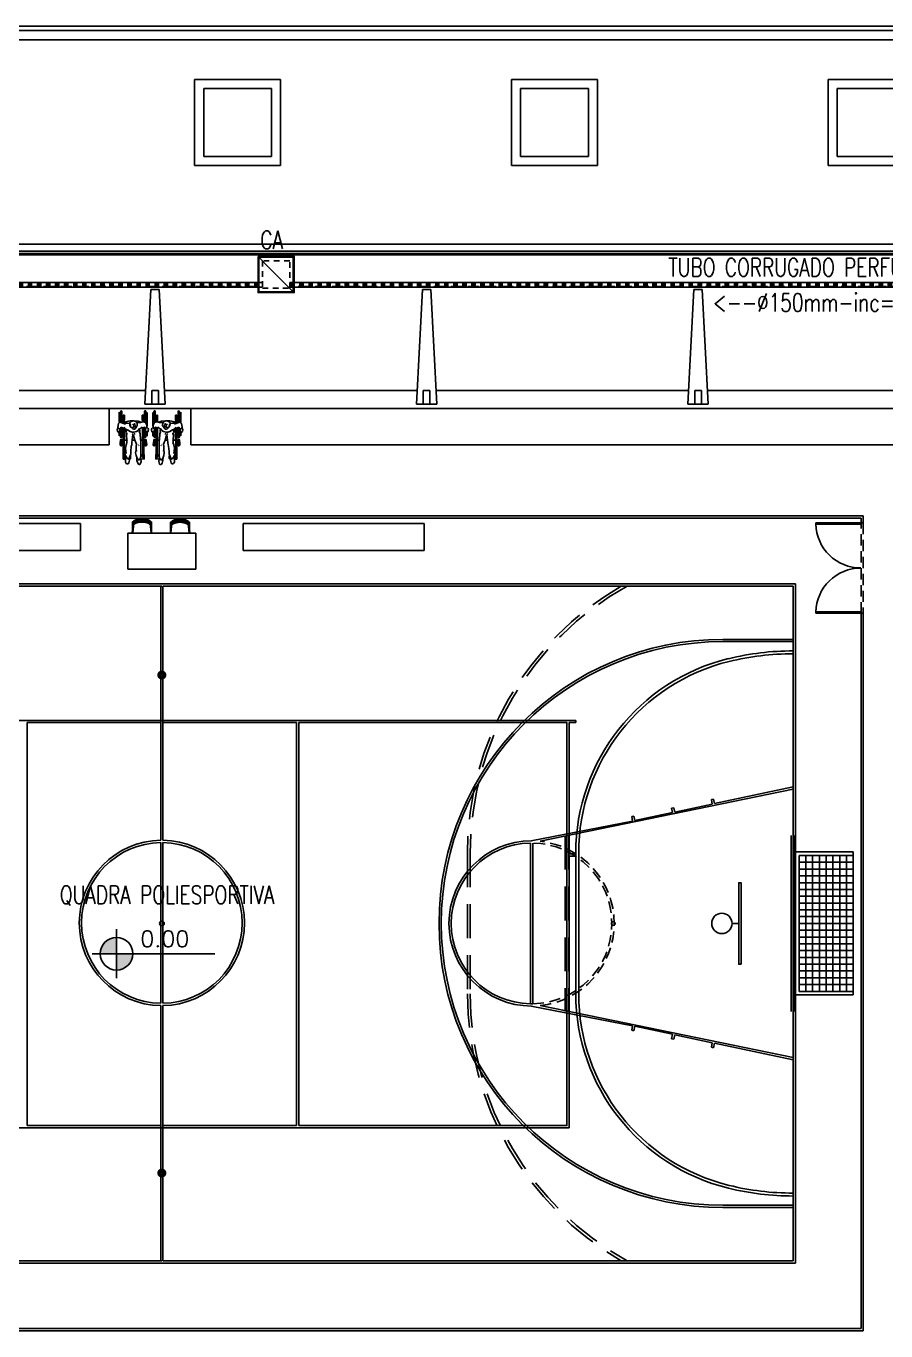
# Model space of a CAD drawing. Header units: inches. Extents: x 542650 to 544515, y 9574150 to 9574595.
# Drawn here: x 542821.19 to 542840.19, y 9574231.21 to 9574260.03 of the extents above; entities that cross this region are included whole.
import ezdxf
from ezdxf.enums import TextEntityAlignment as Align

# ---------------------------------------------------------------- set-up
doc = ezdxf.new("R2010")
doc.units = ezdxf.units.IN
doc.header["$MEASUREMENT"] = 0
doc.linetypes.add('ACAD_ISO07W100', pattern=[3, 0, -3])
doc.linetypes.add('HIDDEN', pattern=[0.375, 0.25, -0.125])
for name, color, linetype in [('I-ARQ', 8, 'Continuous'), ('I-NORMO_ARQ', 8, 'Continuous'), ('I-NORMO_INST', 4, 'Continuous'), ('I-PLUVIAL', 90, 'Continuous')]:
    doc.layers.add(name, color=color, linetype=linetype)
doc.styles.add('ROMANS', font='romans', dxfattribs={"height": 0.2})

# ---------------------------------------------------------------- blocks, each defined once
blk = doc.blocks.new('*U42')
at = {"color": 2}
blk.add_wipeout([(-60.652, 0.053), (1.701, 0.053), (1.701, -0.053), (-60.652, -0.053)], dxfattribs=at)
for p, q in [((-60.652, 0.05), (1.701, 0.05)), ((-60.652, -0.05), (1.701, -0.05))]:
    blk.add_line(p, q)
at = {"color": 8, "linetype": 'ACAD_ISO07W100', "ltscale": 0.01}
for p, q in [((-60.652, 0.026), (1.701, 0.026)), ((-60.652, 0), (1.701, 0)), ((-60.652, -0.026), (1.701, -0.026))]:
    blk.add_line(p, q, dxfattribs=at)
blk = doc.blocks.new('CA')
at = {"color": 2, "ltscale": 0.5}
blk.add_wipeout([(-0.302, 0.29575), (-0.302, -0.30825), (0.302, -0.30825), (0.302, 0.29575)], dxfattribs=at)
at = {"color": 8, "ltscale": 0.5}
blk.add_line((-0.38, 0.37375), (0.38, -0.38625), dxfattribs=at)
at = {"ltscale": 0.5}
blk.add_lwpolyline([(-0.4, 0.39375), (-0.4, -0.40625), (0.4, -0.40625), (0.4, 0.39375)], close=True, dxfattribs=at)
at = {"color": 8, "ltscale": 0.5}
blk.add_lwpolyline([(-0.38, 0.37375), (-0.38, -0.38625), (0.38, -0.38625), (0.38, 0.37375)], close=True, dxfattribs=at)
at = {"color": 8, "linetype": 'HIDDEN', "ltscale": 0.5}
blk.add_lwpolyline([(-0.3, 0.29375), (-0.3, -0.30625), (0.3, -0.30625), (0.3, 0.29375)], close=True, dxfattribs=at)

msp = doc.modelspace()

# ---------------------------------------------------------------- hatches: boundary and pattern name
at = {"layer": 'I-ARQ'}
h = msp.add_hatch(color=256, dxfattribs=at)
h.paths.add_polyline_path([(542823.549, 9574239.544), (542823.189, 9574239.544), (542823.189, 9574239.184, 0.414214)])
h.paths.add_polyline_path([(542823.189, 9574239.904, 0.414214), (542822.829, 9574239.544), (542823.189, 9574239.544)])

# ---------------------------------------------------------------- linework, layer by layer
for p, q in [((542864.423, 9574260.033), (542776.202, 9574260.033)), ((542864.423, 9574260.033), (542776.202, 9574260.033)), ((542864.423, 9574259.933), (542776.202, 9574259.933)), ((542864.423, 9574259.733), (542776.202, 9574259.733)), ((542826.816, 9574258.856), (542824.916, 9574258.856)), ((542824.916, 9574258.856), (542824.916, 9574256.956)), ((542826.816, 9574256.956), (542826.816, 9574258.856)), ((542833.816, 9574258.856), (542831.916, 9574258.856)), ((542831.916, 9574258.856), (542831.916, 9574256.956)), ((542833.816, 9574256.956), (542833.816, 9574258.856)), ((542840.816, 9574258.856), (542838.916, 9574258.856)), ((542838.916, 9574258.856), (542838.916, 9574256.956)), ((542826.616, 9574258.656), (542825.116, 9574258.656)), ((542825.116, 9574258.656), (542825.116, 9574257.156)), ((542826.616, 9574257.156), (542826.616, 9574258.656)), ((542833.616, 9574258.656), (542832.116, 9574258.656)), ((542832.116, 9574258.656), (542832.116, 9574257.156)), ((542833.616, 9574257.156), (542833.616, 9574258.656)), ((542840.616, 9574258.656), (542839.116, 9574258.656)), ((542839.116, 9574258.656), (542839.116, 9574257.156)), ((542825.116, 9574257.156), (542826.616, 9574257.156)), ((542832.116, 9574257.156), (542833.616, 9574257.156)), ((542839.116, 9574257.156), (542840.616, 9574257.156)), ((542824.916, 9574256.956), (542826.816, 9574256.956)), ((542831.916, 9574256.956), (542833.816, 9574256.956)), ((542838.916, 9574256.956), (542840.816, 9574256.956)), ((542804.949, 9574255.213), (542849.133, 9574255.213)), ((542805.099, 9574255.063), (542848.983, 9574255.063)), ((542823.832, 9574251.983), (542818.25, 9574251.983)), ((542824.116, 9574251.983), (542823.966, 9574251.983)), ((542823.966, 9574251.983), (542823.966, 9574251.683)), ((542824.116, 9574251.683), (542824.116, 9574251.983)), ((542824.116, 9574251.683), (542824.116, 9574251.983)), ((542829.832, 9574251.983), (542824.25, 9574251.983)), ((542830.116, 9574251.983), (542829.966, 9574251.983)), ((542829.966, 9574251.983), (542829.966, 9574251.683)), ((542830.116, 9574251.683), (542830.116, 9574251.983)), ((542835.832, 9574251.983), (542830.25, 9574251.983)), ((542836.116, 9574251.983), (542835.966, 9574251.983)), ((542835.966, 9574251.983), (542835.966, 9574251.683)), ((542836.116, 9574251.683), (542836.116, 9574251.983)), ((542841.832, 9574251.983), (542836.25, 9574251.983)), ((542824.266, 9574251.683), (542823.816, 9574251.683)), ((542823.966, 9574251.683), (542824.116, 9574251.683)), ((542830.266, 9574251.683), (542829.816, 9574251.683)), ((542829.966, 9574251.683), (542830.116, 9574251.683)), ((542836.266, 9574251.683), (542835.816, 9574251.683)), ((542835.966, 9574251.683), (542836.116, 9574251.683)), ((542842.266, 9574251.583), (542805.816, 9574251.583)), ((542849.133, 9574251.583), (542809.95, 9574251.583)), ((542823.028, 9574250.783), (542823.028, 9574251.583)), ((542824.828, 9574250.783), (542824.828, 9574251.583)), ((542823.028, 9574250.783), (542805.816, 9574250.783)), ((542842.041, 9574250.783), (542824.828, 9574250.783)), ((542824.191, 9574249.213), (542808.691, 9574249.213)), ((542824.191, 9574249.163), (542808.741, 9574249.163)), ((542818.391, 9574249.048), (542822.391, 9574249.048)), ((542822.391, 9574248.448), (542822.391, 9574249.048)), ((542839.691, 9574249.213), (542824.191, 9574249.213)), ((542839.641, 9574249.163), (542824.191, 9574249.163)), ((542825.991, 9574248.448), (542825.991, 9574249.048)), ((542825.991, 9574249.048), (542829.991, 9574249.048)), ((542829.991, 9574248.448), (542829.991, 9574249.048)), ((542839.641, 9574249.063), (542838.641, 9574249.063)), ((542838.641, 9574249.063), (542838.641, 9574249.033)), ((542838.641, 9574249.033), (542839.641, 9574249.033)), ((542839.641, 9574249.063), (542839.641, 9574249.163)), ((542839.691, 9574249.063), (542839.641, 9574249.063)), ((542839.641, 9574249.033), (542839.641, 9574249.063)), ((542839.691, 9574249.063), (542839.691, 9574249.213)), ((542823.441, 9574248.835), (542823.441, 9574248.035)), ((542824.941, 9574248.835), (542823.441, 9574248.835)), ((542824.941, 9574248.835), (542824.941, 9574248.035)), ((542818.391, 9574248.448), (542822.391, 9574248.448)), ((542825.991, 9574248.448), (542829.991, 9574248.448)), ((542824.941, 9574248.035), (542823.441, 9574248.035)), ((542838.191, 9574247.713), (542810.191, 9574247.713)), ((542838.191, 9574247.713), (542810.191, 9574247.713)), ((542838.191, 9574247.713), (542810.191, 9574247.713)), ((542824.191, 9574247.663), (542810.241, 9574247.663)), ((542824.166, 9574247.663), (542814.04, 9574247.663)), ((542824.166, 9574247.663), (542824.166, 9574242.049)), ((542834.342, 9574247.663), (542824.216, 9574247.663)), ((542824.216, 9574247.663), (542824.216, 9574242.049)), ((542838.141, 9574247.663), (542824.241, 9574247.663)), ((542838.141, 9574247.663), (542834.471, 9574247.663)), ((542838.141, 9574232.763), (542838.141, 9574247.663)), ((542838.141, 9574246.488), (542838.141, 9574247.663)), ((542838.191, 9574232.713), (542838.191, 9574247.713)), ((542838.191, 9574232.713), (542838.191, 9574247.713)), ((542838.191, 9574232.713), (542838.191, 9574247.713)), ((542838.641, 9574247.063), (542838.641, 9574247.093)), ((542838.641, 9574247.093), (542839.641, 9574247.093)), ((542839.641, 9574247.063), (542838.641, 9574247.063)), ((542839.641, 9574247.093), (542839.641, 9574247.063)), ((542839.641, 9574231.263), (542839.641, 9574247.063)), ((542839.641, 9574247.063), (542839.691, 9574247.063)), ((542839.691, 9574231.213), (542839.691, 9574247.063)), ((542836.591, 9574246.488), (542838.141, 9574246.488)), ((542836.591, 9574246.438), (542838.141, 9574246.438)), ((542838.141, 9574243.228), (542838.141, 9574246.438)), ((542833.341, 9574244.699), (542815.191, 9574244.699)), ((542833.341, 9574244.649), (542833.341, 9574244.699)), ((542821.216, 9574235.749), (542821.216, 9574244.649)), ((542827.166, 9574235.749), (542827.166, 9574244.649)), ((542827.216, 9574235.749), (542827.216, 9574244.649)), ((542833.341, 9574244.649), (542833.191, 9574244.649)), ((542833.191, 9574241.749), (542833.191, 9574244.649)), ((542838.141, 9574243.177), (542832.552, 9574242.028)), ((542838.141, 9574243.228), (542836.404, 9574242.86)), ((542838.141, 9574237.25), (542838.141, 9574243.177)), ((542835.503, 9574242.77), (542835.454, 9574242.76)), ((542835.475, 9574242.662), (542835.454, 9574242.76)), ((542835.524, 9574242.673), (542835.503, 9574242.77)), ((542836.355, 9574242.849), (542835.524, 9574242.673)), ((542836.384, 9574242.957), (542836.335, 9574242.947)), ((542836.355, 9574242.849), (542836.335, 9574242.947)), ((542836.404, 9574242.86), (542836.384, 9574242.957)), ((542834.595, 9574242.475), (542832.355, 9574242.038)), ((542834.623, 9574242.583), (542834.574, 9574242.573)), ((542834.595, 9574242.475), (542834.574, 9574242.573)), ((542834.644, 9574242.486), (542834.623, 9574242.583)), ((542835.475, 9574242.662), (542834.644, 9574242.486)), ((542838.101, 9574242.156), (542838.101, 9574238.271)), ((542838.181, 9574242.156), (542838.181, 9574238.271)), ((542824.166, 9574241.999), (542824.166, 9574238.45)), ((542824.216, 9574241.999), (542824.216, 9574238.45)), ((542832.336, 9574238.439), (542832.336, 9574241.988)), ((542832.386, 9574238.439), (542832.386, 9574241.988)), ((542833.341, 9574241.749), (542833.191, 9574241.749)), ((542833.191, 9574235.699), (542833.191, 9574241.699)), ((542833.191, 9574241.699), (542833.341, 9574241.699)), ((542833.338, 9574241.765), (542833.338, 9574238.662)), ((542833.341, 9574241.749), (542833.341, 9574241.699)), ((542833.402, 9574241.765), (542833.402, 9574238.662)), ((542838.191, 9574238.633), (542838.191, 9574241.793)), ((542839.471, 9574241.793), (542838.191, 9574241.793)), ((542838.271, 9574238.713), (542838.271, 9574241.713)), ((542839.471, 9574241.713), (542838.271, 9574241.713)), ((542838.271, 9574241.563), (542839.471, 9574241.563)), ((542838.421, 9574238.713), (542838.421, 9574241.713)), ((542838.571, 9574238.713), (542838.571, 9574241.713)), ((542838.721, 9574238.713), (542838.721, 9574241.713)), ((542838.871, 9574238.713), (542838.871, 9574241.713)), ((542839.021, 9574238.713), (542839.021, 9574241.713)), ((542839.171, 9574238.713), (542839.171, 9574241.713)), ((542839.321, 9574238.713), (542839.321, 9574241.713)), ((542839.471, 9574238.633), (542839.471, 9574241.793)), ((542838.271, 9574241.413), (542839.471, 9574241.413)), ((542838.271, 9574241.263), (542839.471, 9574241.263)), ((542838.271, 9574241.113), (542839.471, 9574241.113)), ((542838.271, 9574240.963), (542839.471, 9574240.963)), ((542838.271, 9574240.813), (542839.471, 9574240.813)), ((542838.271, 9574240.663), (542839.471, 9574240.663)), ((542838.271, 9574240.513), (542839.471, 9574240.513)), ((542836.791, 9574240.213), (542836.941, 9574240.213)), ((542836.991, 9574240.263), (542836.991, 9574240.163)), ((542838.271, 9574240.363), (542839.471, 9574240.363)), ((542838.271, 9574240.213), (542839.471, 9574240.213)), ((542823.189, 9574239.004), (542823.189, 9574240.084)), ((542838.271, 9574240.063), (542839.471, 9574240.063)), ((542838.271, 9574239.913), (542839.471, 9574239.913)), ((542822.649, 9574239.544), (542825.362, 9574239.544)), ((542838.271, 9574239.763), (542839.471, 9574239.763)), ((542838.271, 9574239.613), (542839.471, 9574239.613)), ((542838.271, 9574239.463), (542839.471, 9574239.463)), ((542838.271, 9574239.313), (542839.471, 9574239.313)), ((542838.271, 9574239.163), (542839.471, 9574239.163)), ((542838.271, 9574239.013), (542839.471, 9574239.013)), ((542838.271, 9574238.863), (542839.471, 9574238.863)), ((542839.471, 9574238.713), (542838.271, 9574238.713)), ((542824.166, 9574238.4), (542824.166, 9574232.763)), ((542824.216, 9574238.4), (542824.216, 9574232.763)), ((542832.336, 9574238.439), (542832.386, 9574238.439)), ((542834.595, 9574237.952), (542832.355, 9574238.389)), ((542838.141, 9574237.25), (542832.552, 9574238.398)), ((542839.471, 9574238.633), (542838.191, 9574238.633)), ((542834.595, 9574237.952), (542834.574, 9574237.854)), ((542834.623, 9574237.843), (542834.574, 9574237.854)), ((542834.644, 9574237.941), (542834.623, 9574237.843)), ((542835.475, 9574237.765), (542834.644, 9574237.941)), ((542835.475, 9574237.765), (542835.454, 9574237.667)), ((542835.503, 9574237.656), (542835.454, 9574237.667)), ((542835.524, 9574237.754), (542835.503, 9574237.656)), ((542836.355, 9574237.578), (542835.524, 9574237.754)), ((542836.355, 9574237.578), (542836.335, 9574237.48)), ((542836.404, 9574237.567), (542836.384, 9574237.469)), ((542838.141, 9574237.198), (542836.404, 9574237.567)), ((542836.384, 9574237.469), (542836.335, 9574237.48)), ((542838.141, 9574233.988), (542838.141, 9574237.198)), ((542815.041, 9574235.699), (542833.191, 9574235.699)), ((542836.591, 9574233.988), (542838.141, 9574233.988)), ((542836.591, 9574233.938), (542838.141, 9574233.938)), ((542838.141, 9574232.764), (542838.141, 9574233.938)), ((542810.191, 9574232.713), (542838.191, 9574232.713)), ((542810.191, 9574232.713), (542838.191, 9574232.713)), ((542810.191, 9574232.713), (542838.191, 9574232.713)), ((542810.241, 9574232.763), (542824.191, 9574232.763)), ((542814.04, 9574232.763), (542824.166, 9574232.763)), ((542834.342, 9574232.763), (542824.216, 9574232.763)), ((542824.241, 9574232.764), (542838.141, 9574232.764)), ((542838.141, 9574232.763), (542834.471, 9574232.763)), ((542808.691, 9574231.213), (542839.691, 9574231.213)), ((542808.741, 9574231.263), (542839.641, 9574231.263))]:
    msp.add_line(p, q, dxfattribs=at)
at = {"layer": 'I-ARQ', "linetype": 'ByBlock'}
for p, q in [((542823.248, 9574251.285), (542823.248, 9574251.505)), ((542823.253, 9574251.494), (542823.277, 9574251.494)), ((542823.279, 9574251.288), (542823.279, 9574251.521)), ((542823.308, 9574251.521), (542823.308, 9574251.276)), ((542823.335, 9574251.436), (542823.335, 9574251.327)), ((542823.363, 9574251.436), (542823.335, 9574251.436)), ((542823.363, 9574251.327), (542823.363, 9574251.436)), ((542823.759, 9574251.436), (542823.759, 9574251.327)), ((542823.787, 9574251.436), (542823.759, 9574251.436)), ((542823.787, 9574251.327), (542823.787, 9574251.436)), ((542823.81, 9574251.292), (542823.81, 9574251.524)), ((542823.84, 9574251.524), (542823.84, 9574251.269)), ((542823.856, 9574251.494), (542823.84, 9574251.494)), ((542823.866, 9574251.199), (542823.866, 9574251.502)), ((542823.991, 9574251.199), (542823.991, 9574251.502)), ((542824, 9574251.494), (542824.016, 9574251.494)), ((542824.017, 9574251.524), (542824.017, 9574251.269)), ((542824.046, 9574251.292), (542824.046, 9574251.524)), ((542824.069, 9574251.327), (542824.069, 9574251.436)), ((542824.069, 9574251.436), (542824.097, 9574251.436)), ((542824.097, 9574251.436), (542824.097, 9574251.327)), ((542824.494, 9574251.327), (542824.494, 9574251.436)), ((542824.494, 9574251.436), (542824.522, 9574251.436)), ((542824.522, 9574251.436), (542824.522, 9574251.327)), ((542824.549, 9574251.521), (542824.549, 9574251.276)), ((542824.578, 9574251.288), (542824.578, 9574251.521)), ((542824.604, 9574251.494), (542824.58, 9574251.494)), ((542824.609, 9574251.285), (542824.609, 9574251.505)), ((542823.205, 9574251.124), (542823.222, 9574251.16)), ((542823.21, 9574251.082), (542823.205, 9574251.124)), ((542823.229, 9574251.062), (542823.21, 9574251.082)), ((542823.22, 9574251.175), (542823.233, 9574251.257)), ((542823.222, 9574251.16), (542823.22, 9574251.175)), ((542823.231, 9574251.078), (542823.22, 9574251.078)), ((542823.224, 9574251.159), (542823.235, 9574251.148)), ((542823.234, 9574251.05), (542823.231, 9574251.078)), ((542823.233, 9574251.257), (542823.245, 9574251.273)), ((542823.234, 9574251.05), (542823.238, 9574251.044)), ((542823.235, 9574251.148), (542823.267, 9574251.137)), ((542823.249, 9574251.048), (542823.238, 9574251.044)), ((542823.245, 9574251.273), (542823.266, 9574251.282)), ((542823.251, 9574251.067), (542823.249, 9574251.048)), ((542823.262, 9574251.098), (542823.251, 9574251.067)), ((542823.262, 9574251.138), (542823.262, 9574251.098)), ((542823.266, 9574251.282), (542823.353, 9574251.252)), ((542823.267, 9574251.137), (542823.293, 9574251.175)), ((542823.279, 9574250.958), (542823.279, 9574251.143)), ((542823.294, 9574251.173), (542823.343, 9574251.154)), ((542823.308, 9574251.158), (542823.308, 9574250.958)), ((542823.335, 9574251.327), (542823.363, 9574251.327)), ((542823.337, 9574250.806), (542823.337, 9574251.149)), ((542823.341, 9574251.327), (542823.341, 9574251.263)), ((542823.343, 9574251.154), (542823.366, 9574251.154)), ((542823.353, 9574251.252), (542823.362, 9574251.244)), ((542823.356, 9574251.171), (542823.372, 9574251.148)), ((542823.357, 9574251.326), (542823.357, 9574251.259)), ((542823.357, 9574251.282), (542823.419, 9574251.3)), ((542823.362, 9574251.244), (542823.399, 9574251.261)), ((542823.367, 9574251.142), (542823.367, 9574250.876)), ((542823.372, 9574251.148), (542823.395, 9574251.13)), ((542823.404, 9574251.081), (542823.394, 9574251.126)), ((542823.395, 9574251.13), (542823.42, 9574251.116)), ((542823.399, 9574251.261), (542823.44, 9574251.266)), ((542823.41, 9574251.053), (542823.404, 9574251.081)), ((542823.409, 9574251.004), (542823.413, 9574251.048)), ((542823.419, 9574251.3), (542823.492, 9574251.313)), ((542823.42, 9574251.116), (542823.44, 9574251.11)), ((542823.43, 9574251.112), (542823.488, 9574251.079)), ((542823.44, 9574251.266), (542823.477, 9574251.257)), ((542823.497, 9574251.29), (542823.48, 9574251.276)), ((542823.48, 9574251.276), (542823.482, 9574251.25)), ((542823.482, 9574251.25), (542823.487, 9574251.214)), ((542823.506, 9574251.213), (542823.484, 9574251.246)), ((542823.487, 9574251.214), (542823.509, 9574251.175)), ((542823.488, 9574251.079), (542823.533, 9574251.065)), ((542823.492, 9574251.313), (542823.566, 9574251.317)), ((542823.514, 9574251.307), (542823.497, 9574251.29)), ((542823.501, 9574251.291), (542823.507, 9574251.277)), ((542823.509, 9574251.175), (542823.522, 9574251.169)), ((542823.533, 9574251.308), (542823.514, 9574251.307)), ((542823.516, 9574251.171), (542823.533, 9574251.149)), ((542823.522, 9574251.169), (542823.544, 9574251.167)), ((542823.547, 9574251.312), (542823.533, 9574251.308)), ((542823.533, 9574251.149), (542823.552, 9574251.137)), ((542823.533, 9574251.065), (542823.573, 9574251.066)), ((542823.539, 9574251.237), (542823.56, 9574251.228)), ((542823.544, 9574251.167), (542823.571, 9574251.175)), ((542823.575, 9574251.311), (542823.547, 9574251.312)), ((542823.552, 9574251.137), (542823.57, 9574251.13)), ((542823.557, 9574251.186), (542823.584, 9574251.186)), ((542823.56, 9574251.228), (542823.574, 9574251.224)), ((542823.566, 9574251.317), (542823.671, 9574251.306)), ((542823.57, 9574251.13), (542823.591, 9574251.132)), ((542823.571, 9574251.175), (542823.603, 9574251.199)), ((542823.573, 9574251.066), (542823.633, 9574251.079)), ((542823.619, 9574251.299), (542823.575, 9574251.311)), ((542823.604, 9574251.2), (542823.589, 9574251.264)), ((542823.591, 9574251.132), (542823.633, 9574251.18)), ((542823.603, 9574251.199), (542823.621, 9574251.188)), ((542823.646, 9574251.261), (542823.619, 9574251.299)), ((542823.621, 9574251.188), (542823.635, 9574251.19)), ((542823.633, 9574251.18), (542823.649, 9574251.209)), ((542823.633, 9574251.079), (542823.668, 9574251.102)), ((542823.679, 9574251.279), (542823.641, 9574251.269)), ((542823.649, 9574251.209), (542823.646, 9574251.261)), ((542823.668, 9574251.102), (542823.682, 9574251.129)), ((542823.671, 9574251.306), (542823.73, 9574251.285)), ((542823.678, 9574251.131), (542823.702, 9574251.14)), ((542823.713, 9574251.273), (542823.679, 9574251.279)), ((542823.701, 9574251.095), (542823.693, 9574251.056)), ((542823.698, 9574251.068), (542823.712, 9574251.024)), ((542823.699, 9574251.134), (542823.702, 9574251.097)), ((542823.702, 9574251.14), (542823.723, 9574251.153)), ((542823.789, 9574251.291), (542823.717, 9574251.277)), ((542823.723, 9574251.153), (542823.745, 9574251.178)), ((542823.74, 9574251.173), (542823.764, 9574251.163)), ((542823.759, 9574251.327), (542823.787, 9574251.327)), ((542823.761, 9574251.152), (542823.761, 9574250.876)), ((542823.764, 9574251.163), (542823.783, 9574251.17)), ((542823.765, 9574251.327), (542823.765, 9574251.293)), ((542823.782, 9574251.326), (542823.782, 9574251.298)), ((542823.783, 9574251.17), (542823.794, 9574251.177)), ((542823.83, 9574251.278), (542823.789, 9574251.291)), ((542823.791, 9574250.806), (542823.791, 9574251.163)), ((542823.797, 9574251.18), (542823.828, 9574251.143)), ((542823.81, 9574250.961), (542823.81, 9574251.153)), ((542823.84, 9574251.145), (542823.828, 9574251.143)), ((542823.833, 9574251.143), (542823.828, 9574251.111)), ((542823.828, 9574251.111), (542823.84, 9574251.077)), ((542823.856, 9574251.222), (542823.83, 9574251.278)), ((542823.854, 9574251.157), (542823.84, 9574251.145)), ((542823.84, 9574251.078), (542823.84, 9574250.961)), ((542823.84, 9574251.061), (542823.855, 9574251.065)), ((542823.861, 9574251.178), (542823.854, 9574251.157)), ((542823.855, 9574251.077), (542823.861, 9574251.084)), ((542823.855, 9574251.065), (542823.855, 9574251.077)), ((542823.861, 9574251.178), (542823.856, 9574251.222)), ((542823.889, 9574251.144), (542823.861, 9574251.178)), ((542823.861, 9574251.084), (542823.873, 9574251.066)), ((542823.866, 9574250.977), (542823.866, 9574251.064)), ((542823.873, 9574251.066), (542823.884, 9574251.071)), ((542823.884, 9574251.071), (542823.895, 9574251.12)), ((542823.895, 9574251.12), (542823.889, 9574251.144)), ((542823.962, 9574251.12), (542823.968, 9574251.144)), ((542823.973, 9574251.071), (542823.962, 9574251.12)), ((542823.968, 9574251.144), (542823.996, 9574251.178)), ((542823.983, 9574251.066), (542823.973, 9574251.071)), ((542823.996, 9574251.084), (542823.983, 9574251.066)), ((542823.991, 9574250.977), (542823.991, 9574251.064)), ((542823.996, 9574251.178), (542824, 9574251.222)), ((542823.996, 9574251.178), (542824.003, 9574251.157)), ((542824.002, 9574251.077), (542823.996, 9574251.084)), ((542824, 9574251.222), (542824.027, 9574251.278)), ((542824.002, 9574251.065), (542824.002, 9574251.077)), ((542824.017, 9574251.061), (542824.002, 9574251.065)), ((542824.003, 9574251.157), (542824.017, 9574251.145)), ((542824.017, 9574251.145), (542824.029, 9574251.143)), ((542824.028, 9574251.111), (542824.017, 9574251.077)), ((542824.017, 9574251.078), (542824.017, 9574250.961)), ((542824.024, 9574251.143), (542824.028, 9574251.111)), ((542824.027, 9574251.278), (542824.068, 9574251.291)), ((542824.059, 9574251.18), (542824.029, 9574251.143)), ((542824.046, 9574250.961), (542824.046, 9574251.153)), ((542824.074, 9574251.17), (542824.063, 9574251.177)), ((542824.066, 9574250.806), (542824.066, 9574251.163)), ((542824.068, 9574251.291), (542824.14, 9574251.277)), ((542824.097, 9574251.327), (542824.069, 9574251.327)), ((542824.093, 9574251.163), (542824.074, 9574251.17)), ((542824.075, 9574251.326), (542824.075, 9574251.298)), ((542824.092, 9574251.327), (542824.092, 9574251.293)), ((542824.117, 9574251.173), (542824.093, 9574251.163)), ((542824.096, 9574251.152), (542824.096, 9574250.876)), ((542824.134, 9574251.153), (542824.112, 9574251.178)), ((542824.186, 9574251.306), (542824.127, 9574251.285)), ((542824.154, 9574251.14), (542824.134, 9574251.153)), ((542824.144, 9574251.273), (542824.178, 9574251.279)), ((542824.159, 9574251.068), (542824.144, 9574251.024)), ((542824.179, 9574251.131), (542824.154, 9574251.14)), ((542824.158, 9574251.134), (542824.155, 9574251.097)), ((542824.156, 9574251.095), (542824.163, 9574251.056)), ((542824.189, 9574251.102), (542824.175, 9574251.129)), ((542824.178, 9574251.279), (542824.216, 9574251.269)), ((542824.291, 9574251.317), (542824.186, 9574251.306)), ((542824.224, 9574251.079), (542824.189, 9574251.102)), ((542824.207, 9574251.209), (542824.211, 9574251.261)), ((542824.224, 9574251.18), (542824.207, 9574251.209)), ((542824.211, 9574251.261), (542824.237, 9574251.299)), ((542824.235, 9574251.188), (542824.222, 9574251.19)), ((542824.266, 9574251.132), (542824.224, 9574251.18)), ((542824.284, 9574251.066), (542824.224, 9574251.079)), ((542824.254, 9574251.199), (542824.235, 9574251.188)), ((542824.237, 9574251.299), (542824.282, 9574251.311)), ((542824.253, 9574251.2), (542824.268, 9574251.264)), ((542824.286, 9574251.175), (542824.254, 9574251.199)), ((542824.286, 9574251.13), (542824.266, 9574251.132)), ((542824.3, 9574251.186), (542824.273, 9574251.186)), ((542824.282, 9574251.311), (542824.31, 9574251.312)), ((542824.297, 9574251.228), (542824.283, 9574251.224)), ((542824.324, 9574251.065), (542824.284, 9574251.066)), ((542824.313, 9574251.167), (542824.286, 9574251.175)), ((542824.305, 9574251.137), (542824.286, 9574251.13)), ((542824.365, 9574251.313), (542824.291, 9574251.317)), ((542824.318, 9574251.237), (542824.297, 9574251.228)), ((542824.324, 9574251.149), (542824.305, 9574251.137)), ((542824.31, 9574251.312), (542824.324, 9574251.308)), ((542824.335, 9574251.169), (542824.313, 9574251.167)), ((542824.324, 9574251.308), (542824.343, 9574251.307)), ((542824.341, 9574251.171), (542824.324, 9574251.149)), ((542824.369, 9574251.079), (542824.324, 9574251.065)), ((542824.347, 9574251.175), (542824.335, 9574251.169)), ((542824.343, 9574251.307), (542824.36, 9574251.29)), ((542824.37, 9574251.214), (542824.347, 9574251.175)), ((542824.356, 9574251.291), (542824.35, 9574251.277)), ((542824.351, 9574251.213), (542824.373, 9574251.246)), ((542824.36, 9574251.29), (542824.377, 9574251.276)), ((542824.438, 9574251.3), (542824.365, 9574251.313)), ((542824.427, 9574251.112), (542824.369, 9574251.079)), ((542824.375, 9574251.25), (542824.37, 9574251.214)), ((542824.377, 9574251.276), (542824.375, 9574251.25)), ((542824.417, 9574251.266), (542824.38, 9574251.257)), ((542824.458, 9574251.261), (542824.417, 9574251.266)), ((542824.437, 9574251.116), (542824.417, 9574251.11)), ((542824.461, 9574251.13), (542824.437, 9574251.116)), ((542824.5, 9574251.282), (542824.438, 9574251.3)), ((542824.448, 9574251.004), (542824.444, 9574251.048)), ((542824.446, 9574251.053), (542824.453, 9574251.081)), ((542824.453, 9574251.081), (542824.463, 9574251.126)), ((542824.495, 9574251.244), (542824.458, 9574251.261)), ((542824.485, 9574251.148), (542824.461, 9574251.13)), ((542824.501, 9574251.171), (542824.485, 9574251.148)), ((542824.49, 9574251.142), (542824.49, 9574250.876)), ((542824.513, 9574251.154), (542824.491, 9574251.154)), ((542824.522, 9574251.327), (542824.494, 9574251.327)), ((542824.503, 9574251.252), (542824.495, 9574251.244)), ((542824.5, 9574251.326), (542824.5, 9574251.259)), ((542824.591, 9574251.282), (542824.503, 9574251.252)), ((542824.563, 9574251.173), (542824.513, 9574251.154)), ((542824.516, 9574251.327), (542824.516, 9574251.263)), ((542824.52, 9574250.806), (542824.52, 9574251.149)), ((542824.549, 9574251.158), (542824.549, 9574250.958)), ((542824.59, 9574251.137), (542824.564, 9574251.175)), ((542824.578, 9574250.958), (542824.578, 9574251.143)), ((542824.622, 9574251.148), (542824.59, 9574251.137)), ((542824.612, 9574251.273), (542824.591, 9574251.282)), ((542824.595, 9574251.138), (542824.595, 9574251.098)), ((542824.595, 9574251.098), (542824.606, 9574251.067)), ((542824.606, 9574251.067), (542824.608, 9574251.048)), ((542824.608, 9574251.048), (542824.619, 9574251.044)), ((542824.623, 9574251.257), (542824.612, 9574251.273)), ((542824.623, 9574251.05), (542824.619, 9574251.044)), ((542824.633, 9574251.159), (542824.622, 9574251.148)), ((542824.637, 9574251.175), (542824.623, 9574251.257)), ((542824.623, 9574251.05), (542824.626, 9574251.078)), ((542824.626, 9574251.078), (542824.637, 9574251.078)), ((542824.628, 9574251.062), (542824.646, 9574251.082)), ((542824.635, 9574251.16), (542824.637, 9574251.175)), ((542824.652, 9574251.124), (542824.635, 9574251.16)), ((542824.646, 9574251.082), (542824.652, 9574251.124)), ((542823.248, 9574250.98), (542823.248, 9574251.038)), ((542823.253, 9574250.992), (542823.277, 9574250.992)), ((542823.271, 9574250.776), (542823.271, 9574250.848)), ((542823.337, 9574250.806), (542823.271, 9574250.806)), ((542823.355, 9574250.776), (542823.271, 9574250.776)), ((542823.278, 9574250.806), (542823.278, 9574250.889)), ((542823.278, 9574250.773), (542823.278, 9574250.777)), ((542823.306, 9574250.889), (542823.306, 9574250.808)), ((542823.306, 9574250.775), (542823.306, 9574250.773)), ((542823.346, 9574250.871), (542823.337, 9574250.876)), ((542823.337, 9574250.806), (542823.347, 9574250.777)), ((542823.337, 9574250.575), (542823.337, 9574250.776)), ((542823.358, 9574250.871), (542823.346, 9574250.871)), ((542823.355, 9574250.871), (542823.355, 9574250.577)), ((542823.367, 9574250.876), (542823.358, 9574250.871)), ((542823.37, 9574250.884), (542823.414, 9574250.884)), ((542823.395, 9574250.75), (542823.402, 9574250.784)), ((542823.402, 9574250.784), (542823.42, 9574250.835)), ((542823.418, 9574250.885), (542823.409, 9574251.004)), ((542823.412, 9574251.032), (542823.427, 9574251.026)), ((542823.414, 9574250.859), (542823.419, 9574250.885)), ((542823.418, 9574250.83), (542823.414, 9574250.859)), ((542823.427, 9574250.872), (542823.418, 9574250.885)), ((542823.427, 9574251.026), (542823.435, 9574251.029)), ((542823.516, 9574250.754), (542823.508, 9574250.636)), ((542823.516, 9574250.754), (542823.512, 9574250.752)), ((542823.526, 9574250.787), (542823.516, 9574250.754)), ((542823.53, 9574250.836), (542823.526, 9574250.787)), ((542823.553, 9574251.015), (542823.53, 9574250.836)), ((542823.547, 9574251.017), (542823.534, 9574251.03)), ((542823.54, 9574250.886), (542823.591, 9574250.885)), ((542823.572, 9574250.966), (542823.561, 9574251.015)), ((542823.594, 9574250.889), (542823.572, 9574250.966)), ((542823.598, 9574251.033), (542823.574, 9574251.022)), ((542823.627, 9574250.801), (542823.594, 9574250.889)), ((542823.622, 9574250.742), (542823.629, 9574250.808)), ((542823.689, 9574250.775), (542823.676, 9574250.77)), ((542823.712, 9574251.024), (542823.72, 9574250.899)), ((542823.72, 9574250.899), (542823.725, 9574250.882)), ((542823.725, 9574250.882), (542823.724, 9574250.779)), ((542823.724, 9574250.779), (542823.726, 9574250.595)), ((542823.727, 9574250.886), (542823.761, 9574250.885)), ((542823.761, 9574250.876), (542823.77, 9574250.871)), ((542823.77, 9574250.871), (542823.782, 9574250.871)), ((542823.773, 9574250.871), (542823.773, 9574250.577)), ((542823.773, 9574250.776), (542823.857, 9574250.776)), ((542823.791, 9574250.806), (542823.781, 9574250.777)), ((542823.782, 9574250.871), (542823.791, 9574250.876)), ((542823.791, 9574250.806), (542823.856, 9574250.806)), ((542823.791, 9574250.575), (542823.791, 9574250.776)), ((542823.817, 9574250.888), (542823.821, 9574250.806)), ((542823.822, 9574250.776), (542823.822, 9574250.771)), ((542823.839, 9574250.992), (542823.857, 9574250.992)), ((542823.849, 9574250.806), (542823.845, 9574250.889)), ((542823.851, 9574250.772), (542823.85, 9574250.776)), ((542823.857, 9574250.776), (542823.854, 9574250.848)), ((542824.018, 9574250.992), (542823.999, 9574250.992)), ((542823.999, 9574250.776), (542824.003, 9574250.848)), ((542824.084, 9574250.776), (542823.999, 9574250.776)), ((542824.066, 9574250.806), (542824.001, 9574250.806)), ((542824.006, 9574250.772), (542824.006, 9574250.776)), ((542824.008, 9574250.806), (542824.012, 9574250.889)), ((542824.035, 9574250.776), (542824.035, 9574250.771)), ((542824.04, 9574250.888), (542824.036, 9574250.806)), ((542824.065, 9574250.575), (542824.065, 9574250.776)), ((542824.074, 9574250.871), (542824.066, 9574250.876)), ((542824.066, 9574250.806), (542824.076, 9574250.777)), ((542824.087, 9574250.871), (542824.074, 9574250.871)), ((542824.084, 9574250.871), (542824.084, 9574250.577)), ((542824.096, 9574250.876), (542824.087, 9574250.871)), ((542824.13, 9574250.886), (542824.096, 9574250.885)), ((542824.133, 9574250.779), (542824.131, 9574250.595)), ((542824.137, 9574250.899), (542824.132, 9574250.882)), ((542824.132, 9574250.882), (542824.133, 9574250.779)), ((542824.144, 9574251.024), (542824.137, 9574250.899)), ((542824.168, 9574250.775), (542824.18, 9574250.77)), ((542824.235, 9574250.742), (542824.228, 9574250.808)), ((542824.23, 9574250.801), (542824.263, 9574250.889)), ((542824.258, 9574251.033), (542824.283, 9574251.022)), ((542824.263, 9574250.889), (542824.285, 9574250.966)), ((542824.316, 9574250.886), (542824.266, 9574250.885)), ((542824.285, 9574250.966), (542824.296, 9574251.015)), ((542824.304, 9574251.015), (542824.326, 9574250.836)), ((542824.31, 9574251.017), (542824.323, 9574251.03)), ((542824.326, 9574250.836), (542824.331, 9574250.787)), ((542824.331, 9574250.787), (542824.341, 9574250.754)), ((542824.341, 9574250.754), (542824.345, 9574250.752)), ((542824.341, 9574250.754), (542824.349, 9574250.636)), ((542824.43, 9574251.026), (542824.421, 9574251.029)), ((542824.445, 9574251.032), (542824.43, 9574251.026)), ((542824.43, 9574250.872), (542824.439, 9574250.885)), ((542824.455, 9574250.784), (542824.437, 9574250.835)), ((542824.443, 9574250.859), (542824.438, 9574250.885)), ((542824.439, 9574250.885), (542824.448, 9574251.004)), ((542824.439, 9574250.83), (542824.443, 9574250.859)), ((542824.487, 9574250.884), (542824.442, 9574250.884)), ((542824.462, 9574250.75), (542824.455, 9574250.784)), ((542824.49, 9574250.876), (542824.499, 9574250.871)), ((542824.499, 9574250.871), (542824.511, 9574250.871)), ((542824.502, 9574250.871), (542824.502, 9574250.577)), ((542824.502, 9574250.776), (542824.586, 9574250.776)), ((542824.52, 9574250.806), (542824.51, 9574250.777)), ((542824.511, 9574250.871), (542824.52, 9574250.876)), ((542824.52, 9574250.806), (542824.586, 9574250.806)), ((542824.52, 9574250.575), (542824.52, 9574250.776)), ((542824.551, 9574250.889), (542824.551, 9574250.808)), ((542824.551, 9574250.775), (542824.551, 9574250.773)), ((542824.579, 9574250.806), (542824.579, 9574250.889)), ((542824.579, 9574250.773), (542824.579, 9574250.777)), ((542824.604, 9574250.992), (542824.58, 9574250.992)), ((542824.586, 9574250.776), (542824.586, 9574250.848)), ((542824.609, 9574250.98), (542824.609, 9574251.038)), ((542823.336, 9574250.51), (542823.334, 9574250.464)), ((542823.334, 9574250.464), (542823.385, 9574250.467)), ((542823.349, 9574250.579), (542823.335, 9574250.572)), ((542823.335, 9574250.572), (542823.337, 9574250.509)), ((542823.366, 9574250.503), (542823.336, 9574250.502)), ((542823.361, 9574250.576), (542823.349, 9574250.579)), ((542823.367, 9574250.563), (542823.361, 9574250.576)), ((542823.366, 9574250.503), (542823.367, 9574250.563)), ((542823.381, 9574250.561), (542823.369, 9574250.559)), ((542823.372, 9574250.585), (542823.389, 9574250.68)), ((542823.377, 9574250.577), (542823.372, 9574250.585)), ((542823.389, 9574250.545), (542823.377, 9574250.577)), ((542823.384, 9574250.451), (542823.387, 9574250.496)), ((542823.387, 9574250.496), (542823.393, 9574250.531)), ((542823.389, 9574250.704), (542823.395, 9574250.75)), ((542823.401, 9574250.593), (542823.389, 9574250.704)), ((542823.408, 9574250.51), (542823.389, 9574250.545)), ((542823.436, 9574250.468), (542823.408, 9574250.51)), ((542823.466, 9574250.489), (542823.436, 9574250.468)), ((542823.493, 9574250.551), (542823.466, 9574250.489)), ((542823.468, 9574250.488), (542823.476, 9574250.47)), ((542823.475, 9574250.473), (542823.497, 9574250.474)), ((542823.476, 9574250.47), (542823.475, 9574250.442)), ((542823.502, 9574250.576), (542823.493, 9574250.551)), ((542823.501, 9574250.513), (542823.497, 9574250.56)), ((542823.497, 9574250.474), (542823.5, 9574250.482)), ((542823.5, 9574250.482), (542823.501, 9574250.513)), ((542823.508, 9574250.636), (542823.502, 9574250.576)), ((542823.612, 9574250.608), (542823.624, 9574250.671)), ((542823.62, 9574250.551), (542823.612, 9574250.608)), ((542823.645, 9574250.493), (542823.62, 9574250.551)), ((542823.622, 9574250.681), (542823.622, 9574250.742)), ((542823.633, 9574250.646), (542823.622, 9574250.681)), ((542823.64, 9574250.471), (542823.639, 9574250.508)), ((542823.641, 9574250.436), (542823.644, 9574250.49)), ((542823.666, 9574250.459), (542823.645, 9574250.493)), ((542823.72, 9574250.486), (542823.686, 9574250.447)), ((542823.728, 9574250.558), (542823.72, 9574250.486)), ((542823.721, 9574250.478), (542823.726, 9574250.466)), ((542823.726, 9574250.595), (542823.728, 9574250.558)), ((542823.726, 9574250.466), (542823.731, 9574250.417)), ((542823.761, 9574250.563), (542823.731, 9574250.563)), ((542823.799, 9574250.47), (542823.737, 9574250.472)), ((542823.76, 9574250.505), (542823.762, 9574250.563)), ((542823.76, 9574250.505), (542823.793, 9574250.505)), ((542823.766, 9574250.578), (542823.762, 9574250.563)), ((542823.773, 9574250.581), (542823.766, 9574250.578)), ((542823.79, 9574250.577), (542823.774, 9574250.581)), ((542823.798, 9574250.566), (542823.79, 9574250.577)), ((542823.797, 9574250.506), (542823.798, 9574250.566)), ((542823.8, 9574250.47), (542823.799, 9574250.518)), ((542824.057, 9574250.47), (542824.058, 9574250.518)), ((542824.058, 9574250.47), (542824.12, 9574250.472)), ((542824.059, 9574250.566), (542824.066, 9574250.577)), ((542824.06, 9574250.506), (542824.059, 9574250.566)), ((542824.097, 9574250.505), (542824.064, 9574250.505)), ((542824.066, 9574250.577), (542824.083, 9574250.581)), ((542824.084, 9574250.581), (542824.091, 9574250.578)), ((542824.091, 9574250.578), (542824.095, 9574250.563)), ((542824.097, 9574250.505), (542824.095, 9574250.563)), ((542824.096, 9574250.563), (542824.125, 9574250.563)), ((542824.131, 9574250.466), (542824.126, 9574250.417)), ((542824.131, 9574250.595), (542824.129, 9574250.558)), ((542824.129, 9574250.558), (542824.137, 9574250.486)), ((542824.136, 9574250.478), (542824.131, 9574250.466)), ((542824.137, 9574250.486), (542824.171, 9574250.447)), ((542824.191, 9574250.459), (542824.212, 9574250.493)), ((542824.212, 9574250.493), (542824.237, 9574250.551)), ((542824.216, 9574250.436), (542824.213, 9574250.49)), ((542824.216, 9574250.471), (542824.218, 9574250.508)), ((542824.224, 9574250.646), (542824.235, 9574250.681)), ((542824.245, 9574250.608), (542824.233, 9574250.671)), ((542824.235, 9574250.681), (542824.235, 9574250.742)), ((542824.237, 9574250.551), (542824.245, 9574250.608)), ((542824.349, 9574250.636), (542824.355, 9574250.576)), ((542824.355, 9574250.576), (542824.364, 9574250.551)), ((542824.356, 9574250.513), (542824.36, 9574250.56)), ((542824.356, 9574250.482), (542824.356, 9574250.513)), ((542824.36, 9574250.474), (542824.356, 9574250.482)), ((542824.382, 9574250.473), (542824.36, 9574250.474)), ((542824.364, 9574250.551), (542824.391, 9574250.489)), ((542824.388, 9574250.488), (542824.381, 9574250.47)), ((542824.381, 9574250.47), (542824.381, 9574250.442)), ((542824.391, 9574250.489), (542824.421, 9574250.468)), ((542824.421, 9574250.468), (542824.449, 9574250.51)), ((542824.449, 9574250.51), (542824.468, 9574250.545)), ((542824.456, 9574250.593), (542824.468, 9574250.704)), ((542824.468, 9574250.704), (542824.462, 9574250.75)), ((542824.469, 9574250.496), (542824.464, 9574250.531)), ((542824.485, 9574250.585), (542824.468, 9574250.68)), ((542824.468, 9574250.545), (542824.48, 9574250.577)), ((542824.473, 9574250.451), (542824.469, 9574250.496)), ((542824.523, 9574250.464), (542824.472, 9574250.467)), ((542824.476, 9574250.561), (542824.488, 9574250.559)), ((542824.48, 9574250.577), (542824.485, 9574250.585)), ((542824.489, 9574250.563), (542824.496, 9574250.576)), ((542824.49, 9574250.503), (542824.489, 9574250.563)), ((542824.49, 9574250.503), (542824.52, 9574250.502)), ((542824.496, 9574250.576), (542824.508, 9574250.579)), ((542824.508, 9574250.579), (542824.522, 9574250.572)), ((542824.522, 9574250.572), (542824.52, 9574250.509)), ((542824.52, 9574250.51), (542824.523, 9574250.464)), ((542823.39, 9574250.404), (542823.384, 9574250.451)), ((542823.406, 9574250.375), (542823.39, 9574250.404)), ((542823.428, 9574250.362), (542823.406, 9574250.375)), ((542823.443, 9574250.366), (542823.428, 9574250.362)), ((542823.458, 9574250.388), (542823.443, 9574250.366)), ((542823.475, 9574250.442), (542823.458, 9574250.388)), ((542823.658, 9574250.38), (542823.641, 9574250.436)), ((542823.673, 9574250.36), (542823.658, 9574250.38)), ((542823.686, 9574250.447), (542823.666, 9574250.459)), ((542823.691, 9574250.347), (542823.673, 9574250.36)), ((542823.702, 9574250.347), (542823.691, 9574250.347)), ((542823.715, 9574250.36), (542823.702, 9574250.347)), ((542823.731, 9574250.417), (542823.715, 9574250.36)), ((542824.126, 9574250.417), (542824.142, 9574250.36)), ((542824.142, 9574250.36), (542824.155, 9574250.347)), ((542824.155, 9574250.347), (542824.166, 9574250.347)), ((542824.166, 9574250.347), (542824.184, 9574250.36)), ((542824.171, 9574250.447), (542824.191, 9574250.459)), ((542824.184, 9574250.36), (542824.199, 9574250.38)), ((542824.199, 9574250.38), (542824.216, 9574250.436)), ((542824.381, 9574250.442), (542824.399, 9574250.388)), ((542824.399, 9574250.388), (542824.414, 9574250.366)), ((542824.414, 9574250.366), (542824.429, 9574250.362)), ((542824.429, 9574250.362), (542824.451, 9574250.375)), ((542824.451, 9574250.375), (542824.467, 9574250.404)), ((542824.467, 9574250.404), (542824.473, 9574250.451)), ((542823.54, 9574248.862), (542823.54, 9574249.079)), ((542823.54, 9574249.07), (542823.581, 9574249.043)), ((542823.557, 9574249.081), (542823.542, 9574249.081)), ((542823.557, 9574249.081), (542823.6, 9574249.053)), ((542823.56, 9574249.02), (542823.56, 9574249.057)), ((542823.734, 9574249.086), (542823.734, 9574249.11)), ((542823.769, 9574249.086), (542823.769, 9574249.11)), ((542823.946, 9574249.081), (542823.903, 9574249.053)), ((542823.963, 9574249.07), (542823.921, 9574249.043)), ((542823.943, 9574249.02), (542823.943, 9574249.057)), ((542823.946, 9574249.081), (542823.96, 9574249.081)), ((542823.963, 9574248.862), (542823.963, 9574249.078)), ((542824.381, 9574248.857), (542824.381, 9574249.074)), ((542824.381, 9574249.066), (542824.423, 9574249.039)), ((542824.398, 9574249.076), (542824.383, 9574249.076)), ((542824.398, 9574249.076), (542824.441, 9574249.048)), ((542824.401, 9574249.015), (542824.401, 9574249.053)), ((542824.575, 9574249.081), (542824.575, 9574249.105)), ((542824.61, 9574249.081), (542824.61, 9574249.105)), ((542824.787, 9574249.076), (542824.744, 9574249.048)), ((542824.804, 9574249.066), (542824.762, 9574249.039)), ((542824.784, 9574249.015), (542824.784, 9574249.053)), ((542824.787, 9574249.076), (542824.801, 9574249.076)), ((542824.804, 9574248.857), (542824.804, 9574249.073)), ((542823.538, 9574248.835), (542823.552, 9574248.992)), ((542823.547, 9574248.835), (542823.562, 9574248.988)), ((542823.955, 9574248.835), (542823.941, 9574248.988)), ((542823.965, 9574248.835), (542823.951, 9574248.992)), ((542824.379, 9574248.835), (542824.393, 9574248.988)), ((542824.389, 9574248.835), (542824.403, 9574248.984)), ((542824.796, 9574248.835), (542824.782, 9574248.984)), ((542824.806, 9574248.835), (542824.792, 9574248.988))]:
    msp.add_line(p, q, dxfattribs=at)
at = {"layer": 'I-ARQ', "linetype": 'HIDDEN'}
for p, q in [((542839.641, 9574247.062), (542839.641, 9574249.063)), ((542839.691, 9574249.063), (542839.691, 9574247.063))]:
    msp.add_line(p, q, dxfattribs=at)
at = {"layer": 'I-ARQ', "linetype": 'HIDDEN', "ltscale": 3}
for p, q in [((542833.101, 9574242.156), (542833.101, 9574238.271)), ((542833.181, 9574242.156), (542833.181, 9574238.271)), ((542830.943, 9574241.765), (542830.943, 9574238.662)), ((542831.007, 9574241.765), (542831.007, 9574238.662))]:
    msp.add_line(p, q, dxfattribs=at)
at = {"layer": 'I-ARQ'}
for points in [[(542785.776, 9574255.213), (542850.326, 9574255.213)], [(542785.776, 9574255.013), (542850.326, 9574255.013)], [(542785.777, 9574254.981), (542850.328, 9574254.981)], [(542824.166, 9574244.649), (542821.216, 9574244.649)], [(542827.166, 9574244.649), (542824.216, 9574244.649)], [(542827.216, 9574235.749), (542833.141, 9574235.749), (542833.141, 9574244.649), (542827.216, 9574244.649)], [(542821.216, 9574235.749), (542824.166, 9574235.749)], [(542824.216, 9574235.749), (542827.166, 9574235.749)]]:
    msp.add_lwpolyline(points, dxfattribs=at)
at = {"layer": 'I-ARQ', "const_width": 0.095}
for points in [[(542824.243, 9574245.699, -1), (542824.138, 9574245.699, -1)], [(542824.243, 9574234.699, -1), (542824.138, 9574234.699, -1)]]:
    msp.add_lwpolyline(points, format="xyb", close=True, dxfattribs=at)
at = {"layer": 'I-ARQ'}
msp.add_lwpolyline([(542836.991, 9574239.313), (542836.941, 9574239.313), (542836.941, 9574241.113), (542836.991, 9574241.113)], close=True, dxfattribs=at)
for centre, radius in [((542836.566, 9574240.213), 0.225), ((542823.189, 9574239.544), 0.36)]:
    msp.add_circle(centre, radius, dxfattribs=at)
at = {"layer": 'I-ARQ', "linetype": 'ByBlock'}
for centre, radius, start, end in [((542823.293, 9574251.521), 0.0146, 0, 180), ((542823.825, 9574251.524), 0.0146, 0, 180), ((542824.032, 9574251.524), 0.0146, 0, 180), ((542824.564, 9574251.521), 0.0146, 0, 180), ((542823.292, 9574250.889), 0.0142, 0, 180), ((542823.292, 9574250.773), 0.0142, 180, 0), ((542823.293, 9574250.958), 0.0146, 180, 0), ((542823.825, 9574250.961), 0.0146, 180, 0), ((542823.831, 9574250.888), 0.0142, 2.6629, 182.6629), ((542823.836, 9574250.772), 0.0142, 182.6629, 2.6629), ((542824.02, 9574250.772), 0.0142, 177.3371, 357.3371), ((542824.026, 9574250.888), 0.0142, 357.3371, 177.3371), ((542824.032, 9574250.961), 0.0146, 180, 0), ((542824.564, 9574250.958), 0.0146, 180, 0), ((542824.565, 9574250.889), 0.0142, 0, 180), ((542824.565, 9574250.773), 0.0142, 180, 0), ((542823.542, 9574249.079), 0.002, 90, 180), ((542823.621, 9574248.986), 0.07, 116.3953, 174.8788), ((542823.569, 9574249.086), 0.00782, 134.6745, 330.1891), ((542823.631, 9574248.982), 0.07, 114.2639, 174.7001), ((542823.589, 9574249.08), 0.0275, 126.5429, 154.8545), ((542823.751, 9574248.855), 0.305, 54.1238, 125.8762), ((542823.587, 9574249.081), 0.01, 154.8545, 279.6706), ((542823.589, 9574249.08), 0.0125, 126.8699, 154.8545), ((542823.751, 9574248.855), 0.29, 54.1442, 125.8558), ((542823.751, 9574248.748), 0.362, 63.2374, 116.7626), ((542823.751, 9574248.724), 0.362, 63.6047, 116.3953), ((542823.751, 9574248.715), 0.362, 65.7361, 114.2639), ((542823.871, 9574248.982), 0.07, 5.2999, 65.7361), ((542823.881, 9574248.986), 0.07, 5.1212, 63.6047), ((542823.916, 9574249.081), 0.01, 260.3294, 25.1455), ((542823.914, 9574249.08), 0.0125, 25.1455, 53.1301), ((542823.933, 9574249.086), 0.00782, 209.8109, 45.3255), ((542823.914, 9574249.08), 0.0275, 25.1455, 53.4571), ((542823.96, 9574249.078), 0.003, 0, 90), ((542824.383, 9574249.074), 0.002, 90, 180), ((542824.463, 9574248.981), 0.07, 116.3953, 174.8788), ((542824.411, 9574249.081), 0.00782, 134.6745, 330.1891), ((542824.472, 9574248.977), 0.07, 114.2639, 174.7001), ((542824.43, 9574249.075), 0.0275, 126.5429, 154.8545), ((542824.592, 9574248.85), 0.305, 54.1238, 125.8762), ((542824.428, 9574249.076), 0.01, 154.8545, 279.6706), ((542824.43, 9574249.075), 0.0125, 126.8699, 154.8545), ((542824.592, 9574248.85), 0.29, 54.1442, 125.8558), ((542824.592, 9574248.743), 0.362, 63.2374, 116.7626), ((542824.592, 9574248.72), 0.362, 63.6047, 116.3953), ((542824.592, 9574248.711), 0.362, 65.7361, 114.2639), ((542824.713, 9574248.977), 0.07, 5.2999, 65.7361), ((542824.722, 9574248.981), 0.07, 5.1212, 63.6047), ((542824.757, 9574249.076), 0.01, 260.3294, 25.1455), ((542824.755, 9574249.075), 0.0125, 25.1455, 53.1301), ((542824.774, 9574249.081), 0.00782, 209.8109, 45.3255), ((542824.755, 9574249.075), 0.0275, 25.1455, 53.4571), ((542824.801, 9574249.073), 0.003, 0, 90)]:
    msp.add_arc(centre, radius, start, end, dxfattribs=at)
at = {"layer": 'I-ARQ'}
for centre, radius, start, end in [((542839.641, 9574249.065), 1.001, 181.7834, 269.9615), ((542839.641, 9574247.062), 1.001, 90.0385, 178.2166), ((542836.591, 9574240.213), 6.275, 90, 270), ((542836.591, 9574240.213), 6.225, 90, 270), ((542838.141, 9574240.213), 6.02, 90, 103.739), ((542838.141, 9574240.213), 5.956, 90, 103.739), ((542837.761, 9574241.765), 4.423, 103.739, 180), ((542837.761, 9574241.765), 4.359, 103.739, 180), ((542824.191, 9574240.224), 1.825, 90.7849, 269.2151), ((542824.191, 9574240.224), 1.775, 90.807, 269.193), ((542824.191, 9574240.224), 1.825, 270.7849, 89.2151), ((542824.191, 9574240.224), 1.775, 270.807, 89.193), ((542832.361, 9574240.213), 1.825, 90, 270), ((542832.361, 9574240.213), 1.775, 90.807, 269.193), ((542824.191, 9574240.213), 0.0525, 0, 180), ((542824.191, 9574240.213), 0.0525, 180, 0), ((542834.167, 9574240.213), 0.0419, 0, 180), ((542834.167, 9574240.213), 0.0419, 180, 0), ((542837.761, 9574238.662), 4.423, 180, 256.261), ((542837.761, 9574238.662), 4.359, 180, 256.261), ((542838.141, 9574240.213), 6.02, 256.261, 270), ((542838.141, 9574240.213), 5.956, 256.261, 270)]:
    msp.add_arc(centre, radius, start, end, dxfattribs=at)
at = {"layer": 'I-ARQ', "linetype": 'HIDDEN', "ltscale": 3}
for centre, radius, start, end in [((542837.761, 9574241.765), 6.818, 120.1014, 180), ((542837.761, 9574241.765), 6.755, 119.1532, 180), ((542837.761, 9574238.662), 6.818, 180, 239.8986), ((542837.761, 9574238.662), 6.755, 180, 240.8468)]:
    msp.add_arc(centre, radius, start, end, dxfattribs=at)
at = {"layer": 'I-ARQ', "linetype": 'HIDDEN'}
for radius, start, end in [(1.775, 270.807, 89.193), (1.825, 276.0044, 83.9956)]:
    msp.add_arc((542832.361, 9574240.213), radius, start, end, dxfattribs=at)

# ---------------------------------------------------------------- block references
at = {"layer": 'I-PLUVIAL', "rotation": 180}
msp.add_blockref('*U42', (542789.476, 9574254.317), dxfattribs=at)

# ---------------------------------------------------------------- texts
at = {"layer": 'I-ARQ', "style": 'ROMANS', "width": 1}
msp.add_attdef('0.00', (542823.716, 9574239.693), '', height=0.36, dxfattribs=at)
at = {"layer": 'I-NORMO_ARQ', "style": 'ROMANS', "width": 0.75}
msp.add_text('QUADRA POLIESPORTIVA', height=0.4, dxfattribs=at).set_placement((542824.308, 9574240.845), align=Align.MIDDLE_CENTER)
at = {"layer": 'I-NORMO_INST', "style": 'ROMANS', "width": 0.75}
msp.add_text('CA', height=0.4, dxfattribs=at).set_placement((542826.367, 9574255.111, -15684.3))

# ---------------------------------------------------------------- next in the draw order: linework, layer by layer
at = {"layer": 'I-ARQ', "linetype": 'HIDDEN'}
msp.add_line((542850.326, 9574254.281), (542785.775, 9574254.281), dxfattribs=at)
at = {"layer": 'I-ARQ'}
for p, q in [((542823.816, 9574251.683), (542823.949, 9574254.213)), ((542823.949, 9574254.213), (542824.133, 9574254.213)), ((542824.133, 9574254.213), (542824.266, 9574251.683)), ((542829.816, 9574251.683), (542829.949, 9574254.213)), ((542829.949, 9574254.213), (542830.133, 9574254.213)), ((542830.133, 9574254.213), (542830.266, 9574251.683)), ((542835.816, 9574251.683), (542835.949, 9574254.213)), ((542835.949, 9574254.213), (542836.133, 9574254.213)), ((542836.133, 9574254.213), (542836.266, 9574251.683))]:
    msp.add_line(p, q, dxfattribs=at)

# ---------------------------------------------------------------- next in the draw order: texts
at = {"layer": 'I-NORMO_INST', "style": 'ROMANS', "width": 0.75}
for s, p in [('TUBO CORRUGADO PERFURADO', (542835.384, 9574254.505, -15684.3)), ('<--%%C150mm-inc=0,5%%%', (542836.366, 9574253.728, -15684.3))]:
    msp.add_text(s, height=0.4, dxfattribs=at).set_placement(p)

# ---------------------------------------------------------------- next in the draw order: block references
at = {"layer": 'I-PLUVIAL'}
msp.add_blockref('CA', (542826.716, 9574254.552), dxfattribs=at)

doc.saveas('drawing.dxf')
